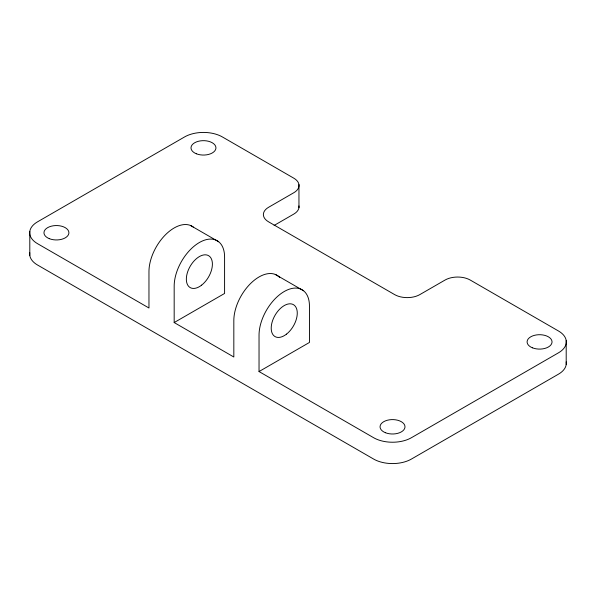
<?xml version="1.0" encoding="UTF-8"?>
<svg xmlns="http://www.w3.org/2000/svg" width="596" height="596" viewBox="0 0 596 596"><rect width="100%" height="100%" fill="white"/><g stroke="black" fill="none" stroke-linecap="round" stroke-linejoin="round"><path stroke-width="0.89" d="M274.108 225.444L293.798 214.076A17.82 10.288 0 0 0 298.954 205.903M174.174 322.555L224.588 293.455L224.588 257.07A35.648 20.584 -60 0 0 199.377 242.512A35.648 20.584 -60 0 0 174.174 286.177L174.174 322.555L233.826 357.004L233.826 320.618A35.648 20.584 -60 0 1 251.452 282.683A35.648 20.584 -60 0 1 279.68 277.445M259.036 371.554L309.451 342.447L309.451 306.061A35.648 20.584 -60 0 0 284.24 291.511A35.648 20.584 -60 0 0 259.036 335.168L259.036 371.554L373.618 437.71A26.738 15.436 0 0 0 411.434 437.71L558.474 352.817A26.738 15.436 0 0 0 558.474 330.989L470.244 280.053A17.82 10.288 0 0 0 445.041 280.053L419.83 294.603A17.82 10.288 0 0 1 394.627 294.603L268.595 221.839A17.82 10.288 0 0 1 268.595 207.289L293.798 192.731A17.82 10.288 0 0 0 293.798 178.182L222.382 136.946A26.738 15.436 0 0 0 184.566 136.946L37.526 221.839A26.738 15.436 0 0 0 37.526 243.667L148.963 308.005L148.963 271.62A35.648 20.584 -60 0 1 165.546 234.697A35.648 20.584 -60 0 1 193.484 227.21M190.377 225.415L218.687 241.767M275.24 274.413L303.55 290.759M566.2 340.554L566.2 364.588M298.954 184.559L298.954 207.699M29.8 231.412L29.8 255.446M29.8 252.756A26.738 15.436 0 0 0 37.526 265.011L373.618 459.054A26.738 15.436 0 0 0 411.434 459.054L558.474 374.161A26.738 15.436 0 0 0 566.2 361.899M286.505 334.125A18.416 10.631 -60 0 0 294.215 305.189A18.416 10.631 -60 0 0 272 322.54A18.416 10.631 -60 0 0 286.505 334.125M196.315 153.761A12.479 7.204 0 0 0 215.901 148.486A12.479 7.204 0 0 0 198.2 141.334A12.479 7.204 0 0 0 196.315 153.761M532.407 347.803A12.479 7.204 0 0 0 551.993 342.529A12.479 7.204 0 0 0 534.292 335.377A12.479 7.204 0 0 0 532.407 347.803M49.274 238.653A12.479 7.204 0 0 0 68.86 233.379A12.479 7.204 0 0 0 51.159 226.227A12.479 7.204 0 0 0 49.274 238.653M385.366 432.696A12.479 7.204 0 0 0 404.952 427.421A12.479 7.204 0 0 0 387.251 420.269A12.479 7.204 0 0 0 385.366 432.696M201.642 285.126A18.416 10.631 -60 0 0 209.352 256.198A18.416 10.631 -60 0 0 187.137 273.542A18.416 10.631 -60 0 0 201.642 285.126"/></g></svg>
